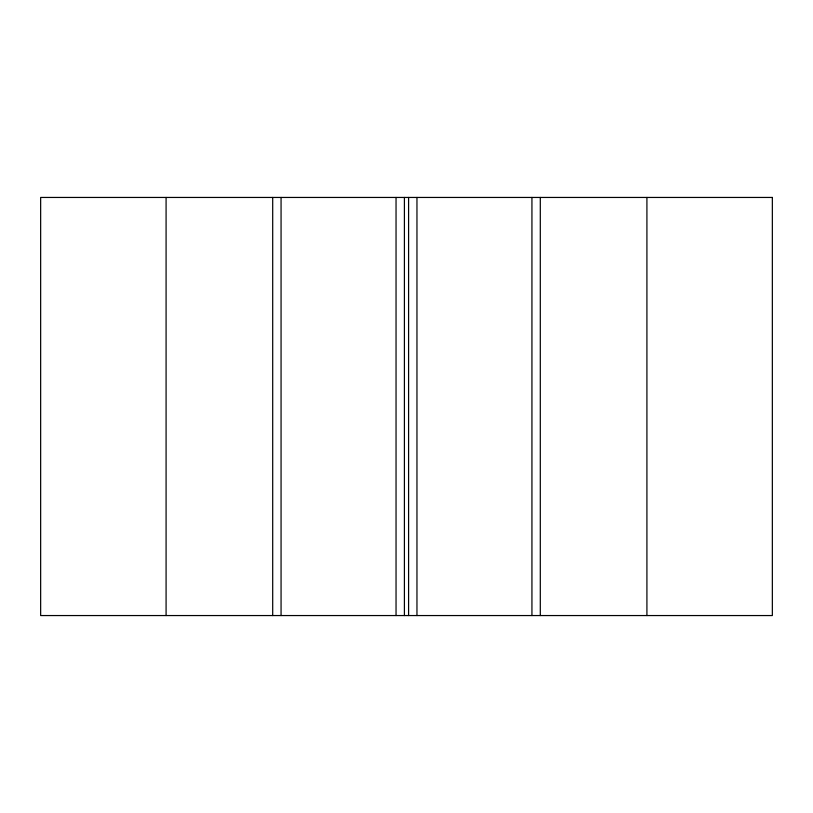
<?xml version="1.0" encoding="UTF-8"?>
<svg xmlns="http://www.w3.org/2000/svg" width="813" height="813" viewBox="0 0 813 813"><rect width="100%" height="100%" fill="white"/><g stroke="black" fill="none" stroke-linecap="round" stroke-linejoin="round"><path stroke-width="1.22" d="M646.914 197.447L646.914 615.553M540.299 197.447L540.299 615.553M531.936 197.447L531.936 615.553M416.957 197.447L416.957 615.553M408.593 197.447L408.593 615.553M404.407 197.447L404.407 615.553M396.043 197.447L396.043 615.553M281.064 197.447L281.064 615.553M272.701 197.447L272.701 615.553M166.086 197.447L166.086 615.553M772.35 197.447L40.65 197.447L40.65 615.553L772.35 615.553L772.35 197.447"/></g></svg>
